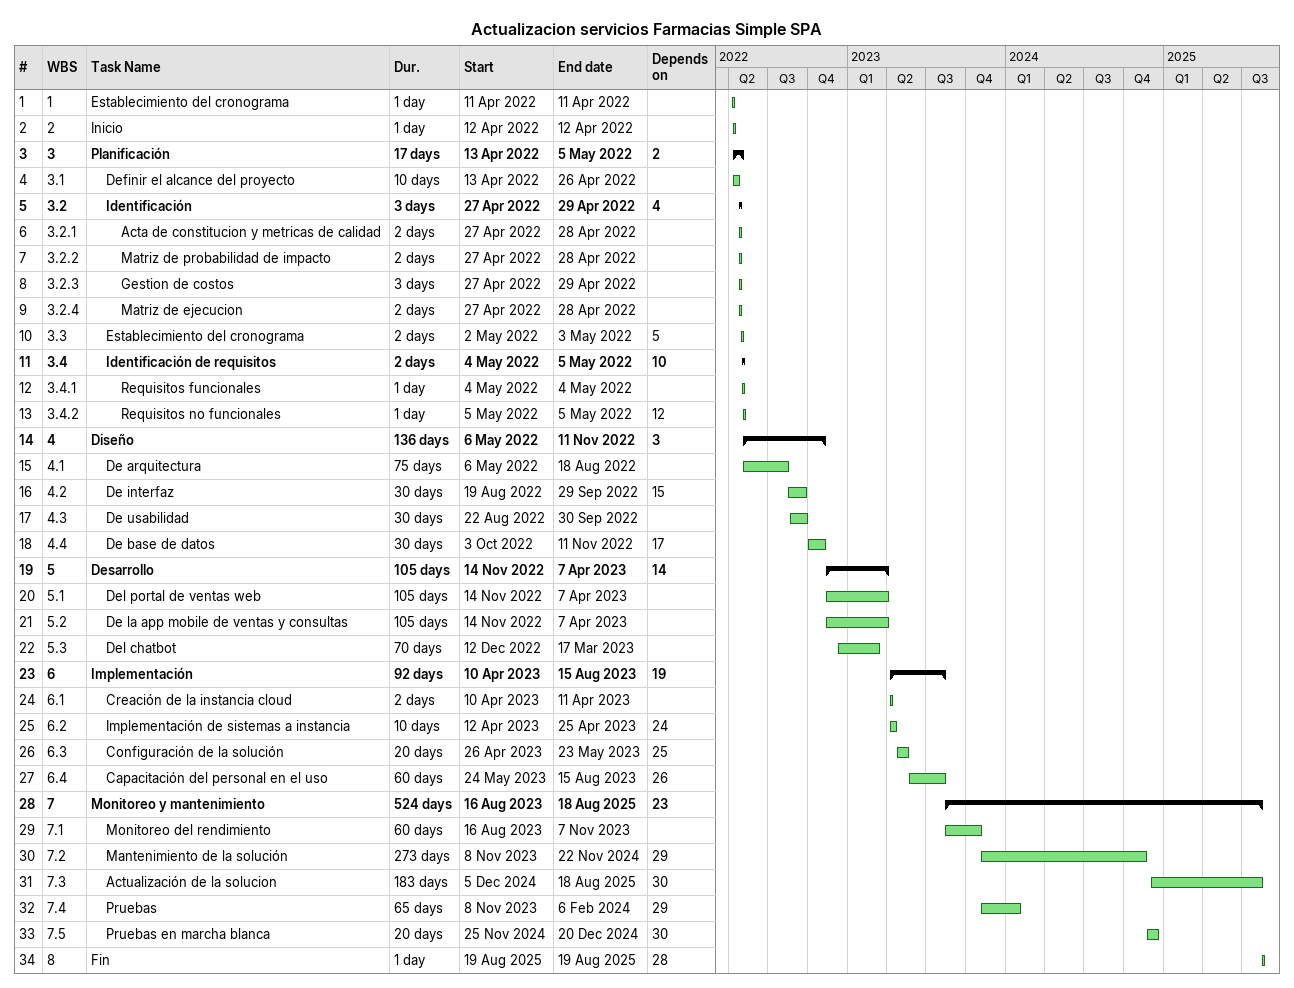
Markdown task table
Actualizacion servicios Farmacias Simple SPA

| ID | WBS | Task | Duration | Start | Finish | Predecessors |
|---|---|---|---|---|---|---|
| 1 | 1 | Establecimiento del cronograma | 1d | 2022-04-11 | 2022-04-11 |  |
| 2 | 2 | Inicio | 1d | 2022-04-12 | 2022-04-12 |  |
| 3 | 3 | **Planificación** | 17d | 2022-04-13 | 2022-05-05 | 2 |
| 4 | 3.1 | Definir el alcance del proyecto | 10d | 2022-04-13 | 2022-04-26 |  |
| 5 | 3.2 | **Identificación** | 3d | 2022-04-27 | 2022-04-29 | 4 |
| 6 | 3.2.1 | Acta de constitucion y metricas de calidad | 2d | 2022-04-27 | 2022-04-28 |  |
| 7 | 3.2.2 | Matriz de probabilidad de impacto | 2d | 2022-04-27 | 2022-04-28 |  |
| 8 | 3.2.3 | Gestion de costos | 3d | 2022-04-27 | 2022-04-29 |  |
| 9 | 3.2.4 | Matriz de ejecucion | 2d | 2022-04-27 | 2022-04-28 |  |
| 10 | 3.3 | Establecimiento del cronograma | 2d | 2022-05-02 | 2022-05-03 | 5 |
| 11 | 3.4 | **Identificación de requisitos** | 2d | 2022-05-04 | 2022-05-05 | 10 |
| 12 | 3.4.1 | Requisitos funcionales | 1d | 2022-05-04 | 2022-05-04 |  |
| 13 | 3.4.2 | Requisitos no funcionales | 1d | 2022-05-05 | 2022-05-05 | 12 |
| 14 | 4 | **Diseño** | 136d | 2022-05-06 | 2022-11-11 | 3 |
| 15 | 4.1 | De arquitectura | 75d | 2022-05-06 | 2022-08-18 |  |
| 16 | 4.2 | De interfaz | 30d | 2022-08-19 | 2022-09-29 | 15 |
| 17 | 4.3 | De usabilidad | 30d | 2022-08-22 | 2022-09-30 |  |
| 18 | 4.4 | De base de datos | 30d | 2022-10-03 | 2022-11-11 | 17 |
| 19 | 5 | **Desarrollo** | 105d | 2022-11-14 | 2023-04-07 | 14 |
| 20 | 5.1 | Del portal de ventas web | 105d | 2022-11-14 | 2023-04-07 |  |
| 21 | 5.2 | De la app mobile de ventas y consultas | 105d | 2022-11-14 | 2023-04-07 |  |
| 22 | 5.3 | Del chatbot | 70d | 2022-12-12 | 2023-03-17 |  |
| 23 | 6 | **Implementación** | 92d | 2023-04-10 | 2023-08-15 | 19 |
| 24 | 6.1 | Creación de la instancia cloud | 2d | 2023-04-10 | 2023-04-11 |  |
| 25 | 6.2 | Implementación de sistemas a instancia | 10d | 2023-04-12 | 2023-04-25 | 24 |
| 26 | 6.3 | Configuración de la solución | 20d | 2023-04-26 | 2023-05-23 | 25 |
| 27 | 6.4 | Capacitación del personal en el uso | 60d | 2023-05-24 | 2023-08-15 | 26 |
| 28 | 7 | **Monitoreo y mantenimiento** | 524d | 2023-08-16 | 2025-08-18 | 23 |
| 29 | 7.1 | Monitoreo del rendimiento | 60d | 2023-08-16 | 2023-11-07 |  |
| 30 | 7.2 | Mantenimiento de la solución | 273d | 2023-11-08 | 2024-11-22 | 29 |
| 31 | 7.3 | Actualización de la solucion | 183d | 2024-12-05 | 2025-08-18 | 30 |
| 32 | 7.4 | Pruebas | 65d | 2023-11-08 | 2024-02-06 | 29 |
| 33 | 7.5 | Pruebas en marcha blanca | 20d | 2024-11-25 | 2024-12-20 | 30 |
| 34 | 8 | Fin | 1d | 2025-08-19 | 2025-08-19 | 28 |
